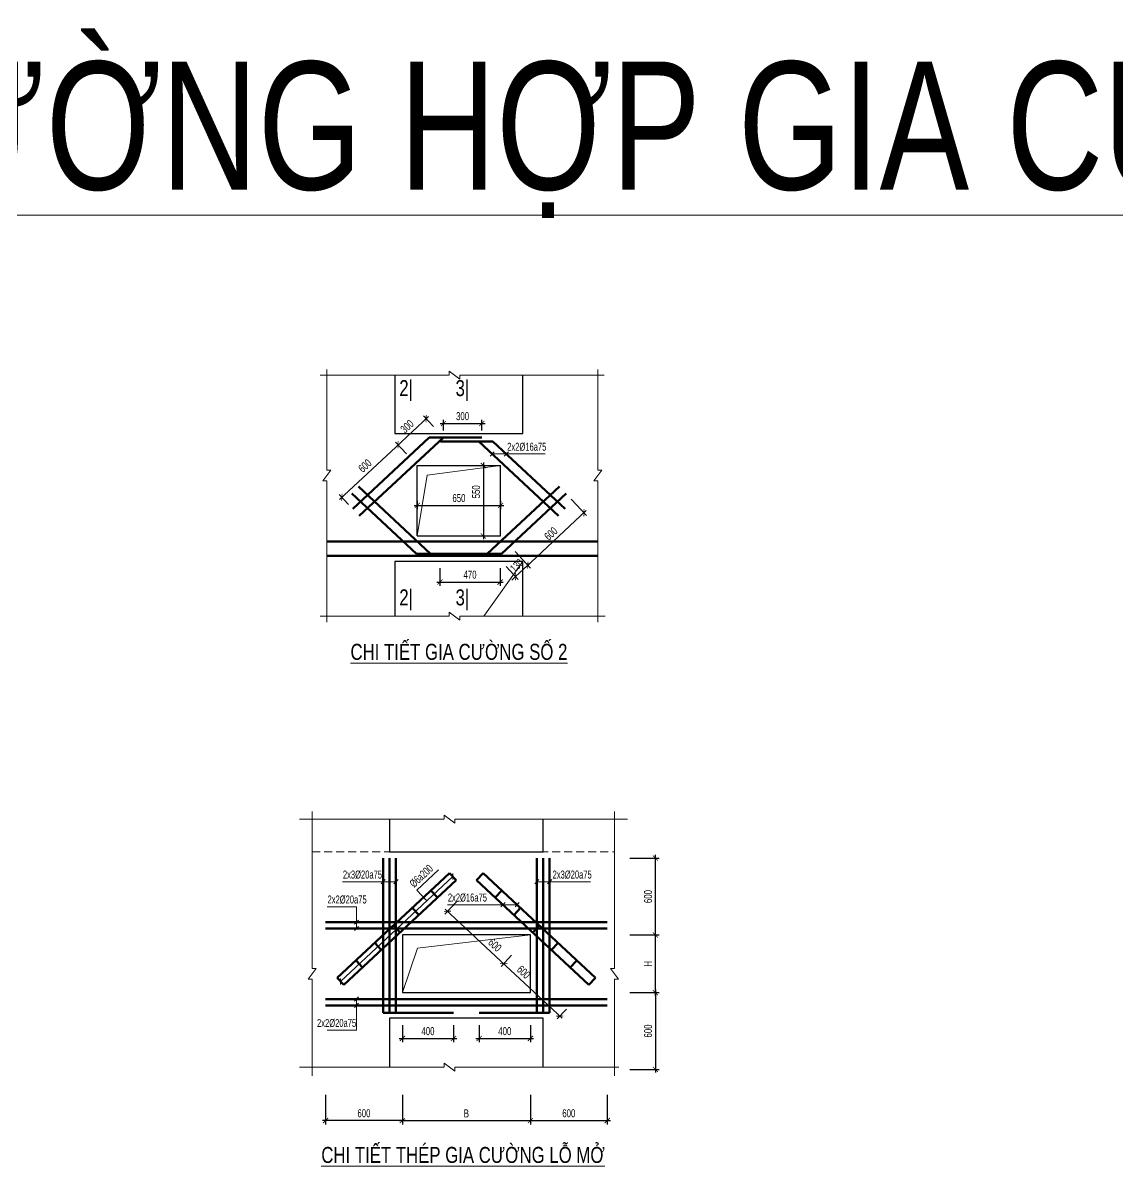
# Model space of a CAD drawing. Header units: millimetres. Extents: x -17374 to 181693, y -29783 to 15580.
# Drawn here: x 155183 to 163730, y -9638 to -710 of the extents above; entities that cross this region are included whole.
import ezdxf
from ezdxf.enums import TextEntityAlignment as Align

# ---------------------------------------------------------------- set-up
doc = ezdxf.new("R2010")
doc.units = ezdxf.units.MM
doc.header["$LTSCALE"] = 250
doc.header["$MEASUREMENT"] = 0
doc.linetypes.add('HIDDEN', pattern=[0.375, 0.25, -0.125])
for name, color, linetype, lineweight in [('CDC.02.DIM', 1, 'Continuous', 18), ('CDC.03.BORDER', 3, 'Continuous', 25), ('CDC.04.HIDDEN', 8, 'HIDDEN', 15), ('CDC.05.STEEL', 4, 'Continuous', 50), ('CDC.06.TEXT', 2, 'Continuous', 18), ('CDC.11.NOTE', 8, 'Continuous', 18)]:
    doc.layers.add(name, color=color, linetype=linetype, lineweight=lineweight)
doc.styles.add('KCS_SMTEXT', font='arial.ttf', dxfattribs={"width": 0.7})
doc.dimstyles.new('KCS_DIM25', dxfattribs={"dimscale": 25, "dimtxt": 2.5, "dimasz": 1.6, "dimexe": 1.2, "dimexo": 0, "dimgap": 1, "dimtad": 1, "dimdec": 0, "dimzin": 0, "dimdsep": 46, "dimtxsty": 'KCS_SMTEXT', "dimblk": 'ARCHTICK', "dimcen": 0, "dimdle": 1, "dimclrd": 1, "dimclre": 1, "dimclrt": 2, "dimadec": 0, "dimazin": 0, "dimtfac": 1, "dimtdec": 0, "dimtix": 1, "dimtmove": 2, "dimatfit": 3, "dimfxl": 1, "dimtolj": 1, "dimtzin": 0, "dimarcsym": 0})

# ---------------------------------------------------------------- blocks, each defined once
blk = doc.blocks.new('_ArchTick')
at = {"color": 0, "linetype": 'ByBlock', "const_width": 0.15}
blk.add_lwpolyline([(-0.5, -0.5), (0.5, 0.5)], dxfattribs=at)
blk = doc.blocks.new('*D34')
at = {"layer": 'CDC.02.DIM', "color": 1, "lineweight": -2, "transparency": 16777216}
for p, q in [((158999.3, -7991), (158917.6, -8078.4)), ((159395, -8483), (158919.8, -8039.4)), ((159428.2, -8410.7), (159356.3, -8487.8))]:
    blk.add_line(p, q, dxfattribs=at)
at = {"layer": 'Defpoints', "color": 0, "transparency": 16777216}
for p in [(158999.3, -7991), (158938.1, -8056.5), (159428.2, -8410.7)]:
    blk.add_point(p, dxfattribs=at)
at = {"layer": 'CDC.02.DIM', "color": 1, "lineweight": -2, "transparency": 16777216, "xscale": 40, "yscale": 40, "zscale": 40}
for p, rotation in [((158938.1, -8056.5), 136.9749340069811), ((159376.7, -8465.9), 316.9749340069811)]:
    blk.add_blockref('_ArchTick', p, dxfattribs=dict(at, rotation=rotation))
at = {"layer": 'CDC.02.DIM', "color": 2, "transparency": 16777216, "insert": (159094.4, -8122.3), "char_height": 62.5, "attachment_point": 5, "rotation": 316.97493, "style": 'KCS_SMTEXT'}
blk.add_mtext('\\A1;600', dxfattribs=at)
blk = doc.blocks.new('*D35')
at = {"layer": 'CDC.02.DIM', "color": 1, "lineweight": -2, "transparency": 16777216}
for p, q in [((158571.3, -7570.2), (158479, -7669)), ((158956.4, -8073.6), (158481.2, -7630.1)), ((158999.3, -7991), (158917.6, -8078.4))]:
    blk.add_line(p, q, dxfattribs=at)
at = {"layer": 'Defpoints', "color": 0, "transparency": 16777216}
for p in [(158571.3, -7570.2), (158499.5, -7647.1), (158999.3, -7991)]:
    blk.add_point(p, dxfattribs=at)
at = {"layer": 'CDC.02.DIM', "color": 1, "lineweight": -2, "transparency": 16777216, "xscale": 40, "yscale": 40, "zscale": 40}
for p, rotation in [((158499.5, -7647.1), 136.9749340069811), ((158938.1, -8056.5), 316.9749340069811)]:
    blk.add_blockref('_ArchTick', p, dxfattribs=dict(at, rotation=rotation))
at = {"layer": 'CDC.02.DIM', "color": 2, "transparency": 16777216, "insert": (158869.9, -7911.4), "char_height": 62.5, "attachment_point": 5, "rotation": 316.97493, "style": 'KCS_SMTEXT'}
blk.add_mtext('\\A1;600', dxfattribs=at)
blk = doc.blocks.new('*D36')
at = {"layer": 'CDC.02.DIM', "color": 1, "lineweight": -2, "transparency": 16777216}
for p, q in [((159923.2, -7832.5), (160153.2, -7832.5)), ((160123.2, -8307.5), (160123.2, -7807.5)), ((159923.2, -8282.5), (160153.2, -8282.5))]:
    blk.add_line(p, q, dxfattribs=at)
at = {"layer": 'Defpoints', "color": 0, "transparency": 16777216}
for p in [(159923.2, -7832.5), (160123.2, -7832.5), (159923.2, -8282.5)]:
    blk.add_point(p, dxfattribs=at)
at = {"layer": 'CDC.02.DIM', "color": 1, "lineweight": -2, "transparency": 16777216, "xscale": 40, "yscale": 40, "zscale": 40}
for p, rotation in [((160123.2, -7832.5), 90), ((160123.2, -8282.5), 270)]:
    blk.add_blockref('_ArchTick', p, dxfattribs=dict(at, rotation=rotation))
at = {"layer": 'CDC.02.DIM', "color": 2, "transparency": 16777216, "insert": (160066.9, -8057.5), "char_height": 62.5, "attachment_point": 5, "rotation": 90, "style": 'KCS_SMTEXT'}
blk.add_mtext('\\A1;H', dxfattribs=at)
blk = doc.blocks.new('*D37')
at = {"layer": 'CDC.02.DIM', "color": 1, "lineweight": -2, "transparency": 16777216}
for p, q in [((158147.2, -9082.1), (158147.2, -9312.1)), ((159147.2, -9082.1), (159147.2, -9312.1)), ((158122.2, -9282.1), (159172.2, -9282.1))]:
    blk.add_line(p, q, dxfattribs=at)
at = {"layer": 'Defpoints', "color": 0, "transparency": 16777216}
for p in [(158147.2, -9082.1), (159147.2, -9082.1), (159147.2, -9282.1)]:
    blk.add_point(p, dxfattribs=at)
at = {"layer": 'CDC.02.DIM', "color": 1, "lineweight": -2, "transparency": 16777216, "xscale": 40, "yscale": 40, "zscale": 40, "rotation": 180}
blk.add_blockref('_ArchTick', (158147.2, -9282.1), dxfattribs=at)
at = {"layer": 'CDC.02.DIM', "color": 1, "lineweight": -2, "transparency": 16777216, "xscale": 40, "yscale": 40, "zscale": 40}
blk.add_blockref('_ArchTick', (159147.2, -9282.1), dxfattribs=at)
at = {"layer": 'CDC.02.DIM', "color": 2, "transparency": 16777216, "insert": (158647.2, -9225.8), "char_height": 62.5, "attachment_point": 5, "style": 'KCS_SMTEXT'}
blk.add_mtext('\\A1;B', dxfattribs=at)
blk = doc.blocks.new('*D38')
at = {"layer": 'CDC.02.DIM', "color": 1, "lineweight": -2, "transparency": 16777216}
for p, q in [((159147.2, -9082.1), (159147.2, -9312.1)), ((159747.2, -9082.1), (159747.2, -9312.1)), ((159122.2, -9282.1), (159772.2, -9282.1))]:
    blk.add_line(p, q, dxfattribs=at)
at = {"layer": 'Defpoints', "color": 0, "transparency": 16777216}
for p in [(159147.2, -9082.1), (159747.2, -9082.1), (159747.2, -9282.1)]:
    blk.add_point(p, dxfattribs=at)
at = {"layer": 'CDC.02.DIM', "color": 1, "lineweight": -2, "transparency": 16777216, "xscale": 40, "yscale": 40, "zscale": 40, "rotation": 180}
blk.add_blockref('_ArchTick', (159147.2, -9282.1), dxfattribs=at)
at = {"layer": 'CDC.02.DIM', "color": 1, "lineweight": -2, "transparency": 16777216, "xscale": 40, "yscale": 40, "zscale": 40}
blk.add_blockref('_ArchTick', (159747.2, -9282.1), dxfattribs=at)
at = {"layer": 'CDC.02.DIM', "color": 2, "transparency": 16777216, "insert": (159447.2, -9225.2), "char_height": 62.5, "attachment_point": 5, "style": 'KCS_SMTEXT'}
blk.add_mtext('\\A1;600', dxfattribs=at)
blk = doc.blocks.new('*D39')
at = {"layer": 'CDC.02.DIM', "color": 1, "lineweight": -2, "transparency": 16777216}
for p, q in [((157547.2, -9082.1), (157547.2, -9312.1)), ((158147.2, -9082.1), (158147.2, -9312.1)), ((158172.2, -9282.1), (157522.2, -9282.1))]:
    blk.add_line(p, q, dxfattribs=at)
at = {"layer": 'Defpoints', "color": 0, "transparency": 16777216}
for p in [(157547.2, -9082.1), (158147.2, -9082.1), (157547.2, -9282.1)]:
    blk.add_point(p, dxfattribs=at)
at = {"layer": 'CDC.02.DIM', "color": 1, "lineweight": -2, "transparency": 16777216, "xscale": 40, "yscale": 40, "zscale": 40, "rotation": 180}
blk.add_blockref('_ArchTick', (157547.2, -9282.1), dxfattribs=at)
at = {"layer": 'CDC.02.DIM', "color": 1, "lineweight": -2, "transparency": 16777216, "xscale": 40, "yscale": 40, "zscale": 40}
blk.add_blockref('_ArchTick', (158147.2, -9282.1), dxfattribs=at)
at = {"layer": 'CDC.02.DIM', "color": 2, "transparency": 16777216, "insert": (157847.2, -9225.2), "char_height": 62.5, "attachment_point": 5, "style": 'KCS_SMTEXT'}
blk.add_mtext('\\A1;600', dxfattribs=at)
blk = doc.blocks.new('*D40')
at = {"layer": 'CDC.02.DIM', "color": 1, "lineweight": -2, "transparency": 16777216}
for p, q in [((159923.2, -8282.5), (160153.2, -8282.5)), ((160123.2, -8257.5), (160123.2, -8907.5)), ((159923.2, -8882.5), (160153.2, -8882.5))]:
    blk.add_line(p, q, dxfattribs=at)
at = {"layer": 'Defpoints', "color": 0, "transparency": 16777216}
for p in [(159923.2, -8282.5), (159923.2, -8882.5), (160123.2, -8882.5)]:
    blk.add_point(p, dxfattribs=at)
at = {"layer": 'CDC.02.DIM', "color": 1, "lineweight": -2, "transparency": 16777216, "xscale": 40, "yscale": 40, "zscale": 40}
for p, rotation in [((160123.2, -8282.5), 90), ((160123.2, -8882.5), 270)]:
    blk.add_blockref('_ArchTick', p, dxfattribs=dict(at, rotation=rotation))
at = {"layer": 'CDC.02.DIM', "color": 2, "transparency": 16777216, "insert": (160066.3, -8582.5), "char_height": 62.5, "attachment_point": 5, "rotation": 90, "style": 'KCS_SMTEXT'}
blk.add_mtext('\\A1;600', dxfattribs=at)
blk = doc.blocks.new('*D41')
at = {"layer": 'CDC.02.DIM', "color": 1, "lineweight": -2, "transparency": 16777216}
for p, q in [((160123.2, -7857.5), (160123.2, -7207.5)), ((159923.2, -7232.5), (160153.2, -7232.5)), ((159923.2, -7832.5), (160153.2, -7832.5))]:
    blk.add_line(p, q, dxfattribs=at)
at = {"layer": 'Defpoints', "color": 0, "transparency": 16777216}
for p in [(159923.2, -7232.5), (160123.2, -7232.5), (159923.2, -7832.5)]:
    blk.add_point(p, dxfattribs=at)
at = {"layer": 'CDC.02.DIM', "color": 1, "lineweight": -2, "transparency": 16777216, "xscale": 40, "yscale": 40, "zscale": 40}
for p, rotation in [((160123.2, -7232.5), 90), ((160123.2, -7832.5), 270)]:
    blk.add_blockref('_ArchTick', p, dxfattribs=dict(at, rotation=rotation))
at = {"layer": 'CDC.02.DIM', "color": 2, "transparency": 16777216, "insert": (160066.3, -7532.5), "char_height": 62.5, "attachment_point": 5, "rotation": 90, "style": 'KCS_SMTEXT'}
blk.add_mtext('\\A1;600', dxfattribs=at)
blk = doc.blocks.new('*D42')
at = {"layer": 'CDC.02.DIM', "color": 1, "lineweight": -2, "transparency": 16777216}
for p, q in [((158147.2, -8536.1), (158147.2, -8670.7)), ((158547.2, -8536.1), (158547.2, -8670.7)), ((158122.2, -8640.7), (158572.2, -8640.7))]:
    blk.add_line(p, q, dxfattribs=at)
at = {"layer": 'Defpoints', "color": 0, "transparency": 16777216}
for p in [(158147.2, -8536.1), (158547.2, -8536.1), (158547.2, -8640.7)]:
    blk.add_point(p, dxfattribs=at)
at = {"layer": 'CDC.02.DIM', "color": 1, "lineweight": -2, "transparency": 16777216, "xscale": 40, "yscale": 40, "zscale": 40, "rotation": 180}
blk.add_blockref('_ArchTick', (158147.2, -8640.7), dxfattribs=at)
at = {"layer": 'CDC.02.DIM', "color": 1, "lineweight": -2, "transparency": 16777216, "xscale": 40, "yscale": 40, "zscale": 40}
blk.add_blockref('_ArchTick', (158547.2, -8640.7), dxfattribs=at)
at = {"layer": 'CDC.02.DIM', "color": 2, "transparency": 16777216, "insert": (158347.2, -8583.8), "char_height": 62.5, "attachment_point": 5, "style": 'KCS_SMTEXT'}
blk.add_mtext('\\A1;400', dxfattribs=at)
blk = doc.blocks.new('*D43')
at = {"layer": 'CDC.02.DIM', "color": 1, "lineweight": -2, "transparency": 16777216}
for p, q in [((158747.2, -8536.1), (158747.2, -8670.7)), ((159147.2, -8536.1), (159147.2, -8670.7)), ((158722.2, -8640.7), (159172.2, -8640.7))]:
    blk.add_line(p, q, dxfattribs=at)
at = {"layer": 'Defpoints', "color": 0, "transparency": 16777216}
for p in [(158747.2, -8536.1), (159147.2, -8536.1), (159147.2, -8640.7)]:
    blk.add_point(p, dxfattribs=at)
at = {"layer": 'CDC.02.DIM', "color": 1, "lineweight": -2, "transparency": 16777216, "xscale": 40, "yscale": 40, "zscale": 40, "rotation": 180}
blk.add_blockref('_ArchTick', (158747.2, -8640.7), dxfattribs=at)
at = {"layer": 'CDC.02.DIM', "color": 1, "lineweight": -2, "transparency": 16777216, "xscale": 40, "yscale": 40, "zscale": 40}
blk.add_blockref('_ArchTick', (159147.2, -8640.7), dxfattribs=at)
at = {"layer": 'CDC.02.DIM', "color": 2, "transparency": 16777216, "insert": (158947.2, -8583.8), "char_height": 62.5, "attachment_point": 5, "style": 'KCS_SMTEXT'}
blk.add_mtext('\\A1;400', dxfattribs=at)
blk = doc.blocks.new('*D68')
at = {"layer": 'CDC.02.DIM', "color": 1, "lineweight": -2, "transparency": 16777216}
for p, q in [((158442.6, -3838.4), (158792.6, -3838.4)), ((158467.6, -3892.7), (158467.6, -3808.4)), ((158767.6, -3892.7), (158767.6, -3808.4))]:
    blk.add_line(p, q, dxfattribs=at)
at = {"layer": 'Defpoints', "color": 0, "transparency": 16777216}
for p in [(158767.6, -3838.4), (158467.6, -3892.7), (158767.6, -3892.7)]:
    blk.add_point(p, dxfattribs=at)
at = {"layer": 'CDC.02.DIM', "color": 1, "lineweight": -2, "transparency": 16777216, "xscale": 40, "yscale": 40, "zscale": 40, "rotation": 180}
blk.add_blockref('_ArchTick', (158467.6, -3838.4), dxfattribs=at)
at = {"layer": 'CDC.02.DIM', "color": 1, "lineweight": -2, "transparency": 16777216, "xscale": 40, "yscale": 40, "zscale": 40}
blk.add_blockref('_ArchTick', (158767.6, -3838.4), dxfattribs=at)
at = {"layer": 'CDC.02.DIM', "color": 2, "transparency": 16777216, "insert": (158617.6, -3781.4), "char_height": 62.5, "attachment_point": 5, "style": 'KCS_SMTEXT'}
blk.add_mtext('\\A1;300', dxfattribs=at)
blk = doc.blocks.new('*D69')
at = {"layer": 'CDC.02.DIM', "color": 1, "lineweight": -2, "transparency": 16777216}
for p, q in [((157656.3, -4431.6), (158131.5, -3988.1)), ((158178.4, -4074.9), (158092.7, -3983.2)), ((157726.9, -4470.6), (157654.1, -4392.6))]:
    blk.add_line(p, q, dxfattribs=at)
at = {"layer": 'Defpoints', "color": 0, "transparency": 16777216}
for p in [(158113.2, -4005.1), (158178.4, -4074.9), (157726.9, -4470.6)]:
    blk.add_point(p, dxfattribs=at)
at = {"layer": 'CDC.02.DIM', "color": 1, "lineweight": -2, "transparency": 16777216, "xscale": 40, "yscale": 40, "zscale": 40}
for p, rotation in [((158113.2, -4005.1), 43.02506598910831), ((157674.6, -4414.5), 223.0250659891083)]:
    blk.add_blockref('_ArchTick', p, dxfattribs=dict(at, rotation=rotation))
at = {"layer": 'CDC.02.DIM', "color": 2, "transparency": 16777216, "insert": (157855, -4168.2), "char_height": 62.5, "attachment_point": 5, "rotation": 43.02507, "style": 'KCS_SMTEXT'}
blk.add_mtext('\\A1;600', dxfattribs=at)
blk = doc.blocks.new('*D70')
at = {"layer": 'CDC.02.DIM', "color": 1, "lineweight": -2, "transparency": 16777216}
for p, q in [((158094.9, -4022.2), (158351, -3783.2)), ((158390.5, -3862.2), (158312.2, -3778.3)), ((158178.4, -4074.9), (158092.7, -3983.2))]:
    blk.add_line(p, q, dxfattribs=at)
at = {"layer": 'Defpoints', "color": 0, "transparency": 16777216}
for p in [(158332.7, -3800.3), (158390.5, -3862.2), (158178.4, -4074.9)]:
    blk.add_point(p, dxfattribs=at)
at = {"layer": 'CDC.02.DIM', "color": 1, "lineweight": -2, "transparency": 16777216, "xscale": 40, "yscale": 40, "zscale": 40}
for p, rotation in [((158332.7, -3800.3), 43.02506598910831), ((158113.2, -4005.1), 223.0250659891083)]:
    blk.add_blockref('_ArchTick', p, dxfattribs=dict(at, rotation=rotation))
at = {"layer": 'CDC.02.DIM', "color": 2, "transparency": 16777216, "insert": (158184.1, -3861.1), "char_height": 62.5, "attachment_point": 5, "rotation": 43.02507, "style": 'KCS_SMTEXT'}
blk.add_mtext('\\A1;300', dxfattribs=at)
blk = doc.blocks.new('*D71')
at = {"layer": 'CDC.02.DIM', "color": 1, "lineweight": -2, "transparency": 16777216}
for p, q in [((159466.7, -4429.5), (159586, -4557.4)), ((159108.6, -4961.9), (159583.8, -4518.4)), ((159028.1, -4838.9), (159147.4, -4966.7))]:
    blk.add_line(p, q, dxfattribs=at)
at = {"layer": 'Defpoints', "color": 0, "transparency": 16777216}
for p in [(159466.7, -4429.5), (159565.5, -4535.4), (159028.1, -4838.9)]:
    blk.add_point(p, dxfattribs=at)
at = {"layer": 'CDC.02.DIM', "color": 1, "lineweight": -2, "transparency": 16777216, "xscale": 40, "yscale": 40, "zscale": 40}
for p, rotation in [((159565.5, -4535.4), 43.02506598910551), ((159126.9, -4944.8), 223.0250659891055)]:
    blk.add_blockref('_ArchTick', p, dxfattribs=dict(at, rotation=rotation))
at = {"layer": 'CDC.02.DIM', "color": 2, "transparency": 16777216, "insert": (159307.4, -4698.5), "char_height": 62.5, "attachment_point": 5, "rotation": 43.02507, "style": 'KCS_SMTEXT'}
blk.add_mtext('\\A1;600', dxfattribs=at)
blk = doc.blocks.new('*D72')
at = {"layer": 'CDC.02.DIM', "color": 1, "lineweight": -2, "transparency": 16777216}
for p, q in [((158440.5, -4968.7), (158440.5, -5106.3)), ((158910.5, -4968.7), (158910.5, -5106.3)), ((158415.5, -5076.3), (158935.5, -5076.3))]:
    blk.add_line(p, q, dxfattribs=at)
at = {"layer": 'Defpoints', "color": 0, "transparency": 16777216}
for p in [(158440.5, -4968.7), (158910.5, -4968.7), (158910.5, -5076.3)]:
    blk.add_point(p, dxfattribs=at)
at = {"layer": 'CDC.02.DIM', "color": 1, "lineweight": -2, "transparency": 16777216, "xscale": 40, "yscale": 40, "zscale": 40, "rotation": 180}
blk.add_blockref('_ArchTick', (158440.5, -5076.3), dxfattribs=at)
at = {"layer": 'CDC.02.DIM', "color": 1, "lineweight": -2, "transparency": 16777216, "xscale": 40, "yscale": 40, "zscale": 40}
blk.add_blockref('_ArchTick', (158910.5, -5076.3), dxfattribs=at)
at = {"layer": 'CDC.02.DIM', "color": 2, "transparency": 16777216, "insert": (158675.5, -5019.3), "char_height": 62.5, "attachment_point": 5, "style": 'KCS_SMTEXT'}
blk.add_mtext('\\A1;470', dxfattribs=at)
blk = doc.blocks.new('*D66')
at = {"layer": 'CDC.02.DIM', "color": 1, "lineweight": -2, "transparency": 16777216}
for p, q in [((158264, -4441.7), (158264, -4507.9)), ((158914, -4441.7), (158914, -4507.9)), ((158239, -4477.9), (158939, -4477.9))]:
    blk.add_line(p, q, dxfattribs=at)
at = {"layer": 'Defpoints', "color": 0, "transparency": 16777216}
for p in [(158264, -4441.7), (158914, -4441.7), (158914, -4477.9)]:
    blk.add_point(p, dxfattribs=at)
at = {"layer": 'CDC.02.DIM', "color": 1, "lineweight": -2, "transparency": 16777216, "xscale": 40, "yscale": 40, "zscale": 40, "rotation": 180}
blk.add_blockref('_ArchTick', (158264, -4477.9), dxfattribs=at)
at = {"layer": 'CDC.02.DIM', "color": 1, "lineweight": -2, "transparency": 16777216, "xscale": 40, "yscale": 40, "zscale": 40}
blk.add_blockref('_ArchTick', (158914, -4477.9), dxfattribs=at)
at = {"layer": 'CDC.02.DIM', "color": 2, "transparency": 16777216, "insert": (158589, -4421), "char_height": 62.5, "attachment_point": 5, "style": 'KCS_SMTEXT'}
blk.add_mtext('\\A1;650', dxfattribs=at)
blk = doc.blocks.new('*D67')
at = {"layer": 'CDC.02.DIM', "color": 1, "lineweight": -2, "transparency": 16777216}
for p, q in [((158495.7, -4166.7), (158809.9, -4166.7)), ((158779.9, -4141.7), (158779.9, -4741.7)), ((158512.4, -4716.7), (158809.9, -4716.7))]:
    blk.add_line(p, q, dxfattribs=at)
at = {"layer": 'Defpoints', "color": 0, "transparency": 16777216}
for p in [(158495.7, -4166.7), (158512.4, -4716.7), (158779.9, -4716.7)]:
    blk.add_point(p, dxfattribs=at)
at = {"layer": 'CDC.02.DIM', "color": 1, "lineweight": -2, "transparency": 16777216, "xscale": 40, "yscale": 40, "zscale": 40}
for p, rotation in [((158779.9, -4166.7), 90), ((158779.9, -4716.7), 270)]:
    blk.add_blockref('_ArchTick', p, dxfattribs=dict(at, rotation=rotation))
at = {"layer": 'CDC.02.DIM', "color": 2, "transparency": 16777216, "insert": (158722.9, -4371.9), "char_height": 62.5, "attachment_point": 5, "rotation": 90, "style": 'KCS_SMTEXT'}
blk.add_mtext('\\A1;550', dxfattribs=at)
blk = doc.blocks.new('*D65')
at = {"layer": 'CDC.02.DIM', "color": 1, "lineweight": -2, "transparency": 16777216}
for p, q in [((159053.2, -4865.8), (159147.4, -4966.7)), ((158958.1, -4954.5), (159052.3, -5055.4)), ((159126.9, -4944.8), (159031.9, -5033.5)), ((159126.9, -4944.8), (159156.2, -4917.5)), ((159031.9, -5033.5), (159002.6, -5060.8))]:
    blk.add_line(p, q, dxfattribs=at)
at = {"layer": 'Defpoints', "color": 0, "transparency": 16777216}
for p in [(159053.2, -4865.8), (158958.1, -4954.5), (159031.9, -5033.5)]:
    blk.add_point(p, dxfattribs=at)
at = {"layer": 'CDC.02.DIM', "color": 1, "lineweight": -2, "transparency": 16777216, "xscale": 40, "yscale": 40, "zscale": 40}
for p, rotation in [((159126.9, -4944.8), 223.0250659890711), ((159031.9, -5033.5), 43.02506598907113)]:
    blk.add_blockref('_ArchTick', p, dxfattribs=dict(at, rotation=rotation))
at = {"layer": 'CDC.02.DIM', "color": 2, "transparency": 16777216, "insert": (159040.5, -4947.5), "char_height": 62.5, "attachment_point": 5, "rotation": 43.02507, "style": 'KCS_SMTEXT'}
blk.add_mtext('\\A1;130', dxfattribs=at)

msp = doc.modelspace()

# ---------------------------------------------------------------- linework, layer by layer
at = {"layer": 'CDC.03.BORDER'}
for p, q in [((158264.02, -4716.72, 0), (158264.02, -4166.72, 0)), ((158914.02, -4716.72, 0), (158914.02, -4166.72, 0))]:
    msp.add_line(p, q, dxfattribs=at)
at = {"layer": 'CDC.03.BORDER', "elevation": 0}
for points in [[(158089.02, -3461.13), (158089.02, -3916.72), (159089.02, -3916.72), (159089.02, -3461.13)], [(158264.02, -4166.72), (158914.02, -4166.72)], [(158264.02, -4716.72), (158914.02, -4716.72)], [(159089.02, -5342.22), (159089.02, -4916.72), (158089.02, -4916.72), (158089.02, -5342.22)]]:
    msp.add_lwpolyline(points, dxfattribs=at)
at = {"layer": 'CDC.03.BORDER'}
for points in [[(158047.15, -6927.94), (158047.15, -7182.54), (159247.15, -7182.54), (159247.15, -6927.94)], [(159247.15, -8864.79), (159247.15, -8482.54), (158047.15, -8482.54), (158047.15, -8864.79)]]:
    msp.add_lwpolyline(points, dxfattribs=at)
msp.add_lwpolyline([(158147.15, -8282.54), (159147.15, -8282.54), (159147.15, -7832.54), (158147.15, -7832.54)], close=True, dxfattribs=at)
at = {"layer": 'CDC.04.HIDDEN'}
msp.add_lwpolyline([(157443.31, -7182.54), (159803.91, -7182.54)], dxfattribs=at)
at = {"layer": 'CDC.05.STEEL'}
for p, q in [((158357.67, -3946.72, 0), (157759.25, -4505.25, 0)), ((158467.59, -3946.72, 0), (157810.43, -4560.07, 0)), ((158357.67, -3946.72, 0), (158767.59, -3946.72, 0)), ((158444.01, -3978.04, 0), (158853.93, -3978.04, 0)), ((158744.01, -3978.04, 0), (159367.62, -4560.07, 0)), ((158853.93, -3978.04, 0), (159418.8, -4505.25, 0)), ((158367.59, -4856.72, 0), (157803.77, -4330.49, 0)), ((158810.46, -4856.72, 0), (159374.27, -4330.49, 0)), ((158257.67, -4856.72, 0), (157752.6, -4385.32, 0)), ((158920.37, -4856.72, 0), (159425.45, -4385.32, 0)), ((157557.67, -4760.78, 0), (159673.84, -4760.78, 0)), ((157557.67, -4872.66, 0), (159673.84, -4872.66, 0)), ((158737.59, -4856.72, 0), (158257.67, -4856.72, 0)), ((158440.46, -4856.72, 0), (158920.37, -4856.72, 0)), ((157997.15, -8440.57), (157997.15, -7232.54)), ((158047.15, -8440.57), (158047.15, -7232.54)), ((158097.15, -8440.57), (158097.15, -7232.54)), ((159197.15, -8440.57), (159197.15, -7232.54)), ((159247.15, -8440.57), (159247.15, -7232.54)), ((159297.15, -8440.57), (159297.15, -7232.54)), ((158516.32, -7348.72), (157639.05, -8167.51)), ((158567.49, -7403.55), (157690.23, -8222.34)), ((158516.32, -7348.72), (158567.49, -7403.55)), ((158777.98, -7348.72), (158726.81, -7403.55)), ((158726.81, -7403.55), (159604.08, -8222.34)), ((158777.98, -7348.72), (159655.25, -8167.51)), ((158370.11, -7485.19), (158421.28, -7540.02)), ((158924.19, -7485.19), (158873.02, -7540.02)), ((158223.9, -7621.65), (158275.07, -7676.48)), ((159070.4, -7621.65), (159019.23, -7676.48)), ((157547.15, -7732.54), (159747.15, -7732.54)), ((158077.69, -7758.12), (158128.86, -7812.94)), ((159216.62, -7758.12), (159165.44, -7812.94)), ((157547.15, -7782.54), (159747.15, -7782.54)), ((157931.47, -7894.58), (157982.65, -7949.41)), ((159362.83, -7894.58), (159311.65, -7949.41)), ((157785.26, -8031.04), (157836.44, -8085.87)), ((159509.04, -8031.04), (159457.86, -8085.87)), ((157639.05, -8167.51), (157690.23, -8222.34)), ((159655.25, -8167.51), (159604.08, -8222.34)), ((157547.15, -8332.54), (159747.15, -8332.54)), ((157547.15, -8382.54), (159747.15, -8382.54)), ((157997.15, -8440.57), (158547.15, -8440.57)), ((158747.15, -8440.57), (159297.15, -8440.57))]:
    msp.add_line(p, q, dxfattribs=at)
at = {"layer": 'CDC.11.NOTE', "color": 1}
for p, q in [((158832.47, -4092.13, 0), (158865.09, -4059.51, 0)), ((158942.39, -4092.13, 0), (158975.01, -4059.51, 0)), ((157664.64, -8194.92), (158541.91, -7376.14)), ((157980.84, -7432.96), (158013.46, -7400.34)), ((158080.84, -7432.96), (158113.46, -7400.34)), ((158259.18, -7481.37), (158428.11, -7323.7)), ((158541.52, -7353.08), (158542.29, -7399.2)), ((159180.84, -7432.96), (159213.46, -7400.34)), ((159280.84, -7432.96), (159313.46, -7400.34)), ((158338.32, -7566.15), (158259.18, -7481.37)), ((158916.97, -7612.57), (158949.59, -7579.95)), ((159026.89, -7612.57), (159059.51, -7579.95)), ((157772.77, -7748.85), (157805.39, -7716.23)), ((157772.77, -7798.85), (157805.39, -7766.23)), ((157664.26, -8171.86), (157665.02, -8217.98)), ((157772.77, -8348.85), (157805.39, -8316.23)), ((157772.77, -8398.85), (157805.39, -8366.23))]:
    msp.add_line(p, q, dxfattribs=at)
at = {"layer": 'CDC.11.NOTE', "color": 1, "elevation": 0}
for points in [[(157504.08, -3461.13), (158511.77, -3461.13), (158511.77, -3429.88), (158595.1, -3492.38), (158595.1, -3461.13), (159723.96, -3461.13)], [(157557.67, -3415.98), (157557.67, -4202.29), (157588.92, -4202.29), (157526.42, -4285.62), (157557.67, -4285.62), (157557.67, -5389.77)], [(159673.84, -3415.98), (159673.84, -4202.29), (159705.09, -4202.29), (159642.59, -4285.62), (159673.84, -4285.62), (159673.84, -5389.77)], [(158848.78, -4075.82), (159246.6, -4075.82), (159263.03, -4075.82)], [(158264.02, -4716.72), (158342.01, -4242.64), (158914.02, -4166.72)], [(158782.64, -5342.22), (159089.02, -4916.72)], [(157504.08, -5342.22), (158511.77, -5342.22), (158511.77, -5310.97), (158595.1, -5373.47), (158595.1, -5342.22), (159732.31, -5342.22)]]:
    msp.add_lwpolyline(points, dxfattribs=at)
at = {"layer": 'CDC.11.NOTE', "color": 1}
for points in [[(157443.31, -6867.63), (157443.31, -8093.75), (157474.56, -8093.75), (157412.06, -8177.08), (157443.31, -8177.08), (157443.31, -8931.53)], [(159803.91, -6867.63), (159803.91, -8093.75), (159772.66, -8093.75), (159835.16, -8177.08), (159803.91, -8177.08), (159803.91, -8931.53)], [(157343.31, -6927.94), (158472.77, -6927.94), (158472.77, -6896.69), (158556.1, -6959.19), (158556.1, -6927.94), (159906.68, -6927.94)], [(158097.15, -7416.65), (157695.33, -7416.65), (157678.9, -7416.65)], [(159197.15, -7416.65), (159598.97, -7416.65), (159615.4, -7416.65)], [(157789.08, -7782.54), (157789.08, -7611.45), (157575.27, -7611.45), (157558.84, -7611.45)], [(159043.2, -7596.26), (158514.89, -7596.26), (158498.46, -7596.26)], [(158147.15, -8282.54), (158264.61, -7934.38), (159147.15, -7832.54)], [(157789.08, -8332.54), (157789.08, -8575.62), (157575.27, -8575.62), (157558.84, -8575.62)], [(157343.31, -8864.79), (158472.77, -8864.79), (158472.77, -8833.54), (158556.1, -8896.04), (158556.1, -8864.79), (159836.91, -8864.79)]]:
    msp.add_lwpolyline(points, dxfattribs=at)

# ---------------------------------------------------------------- texts
at = {"layer": 'CDC.06.TEXT', "color": 4, "style": 'KCS_SMTEXT', "width": 0.75}
for s, height, p in [('%%UMỘT SỐ TRƯỜNG HỢP GIA CƯỜNG THAM KHẢO', 1000, (161076.7, -2011.91)), ('%%UCHI TIẾT GIA CƯỜNG SỐ 2', 125, (158589.04, -5683.89, 0)), ('%%UCHI TIẾT THÉP GIA CƯỜNG LỖ MỞ', 125, (158620.93, -9612.69))]:
    msp.add_text(s, height=height, dxfattribs=at).set_placement(p, align=Align.CENTER)
for s, p in [('2|', (158176.7, -3577.62)), ('3|', (158616.16, -3577.62)), ('2|', (158176.7, -5212.01)), ('3|', (158616.16, -5212.01))]:
    msp.add_text(s, height=125, dxfattribs=at).set_placement(p, align=Align.MIDDLE)
at = {"layer": 'CDC.06.TEXT', "style": 'KCS_SMTEXT', "width": 0.65}
for s, p in [('2x2%%C16a75', (158966.17, -4051.02, 0)), ('2x3%%C20a75', (157682.9, -7391.85)), ('2x3%%C20a75', (159320.73, -7391.85)), ('2x2%%C20a75', (157562.84, -7586.64)), ('2x2%%C16a75', (158502.46, -7571.46)), ('2x2%%C20a75', (157480.95, -8550.81))]:
    msp.add_text(s, height=62.5, dxfattribs=at).set_placement(p)
msp.add_text('%%C6a200', height=62.5, rotation=43.025066, dxfattribs=at).set_placement((158239.18, -7466.11))

# ---------------------------------------------------------------- dimensions: what is measured, and where the dimension line sits
at = {"layer": 'CDC.02.DIM'}
for base, p1, p2, picture, middle in [((158767.59, -3838.37, 0), (158467.59, -3892.65, 0), (158767.59, -3892.65, 0), '*D68', (158617.59, -3781.44, 0)), ((158914.02, -4477.91, 0), (158264.02, -4441.72, 0), (158914.02, -4441.72, 0), '*D66', (158589.02, -4421, 0)), ((158910.46, -5076.26, 0), (158440.46, -4968.72, 0), (158910.46, -4968.72, 0), '*D72', (158675.46, -5019.35, 0)), ((158547.15, -8640.74), (158147.15, -8536.07), (158547.15, -8536.07), '*D42', (158347.15, -8583.83)), ((159147.15, -8640.74), (158747.15, -8536.07), (159147.15, -8536.07), '*D43', (158947.15, -8583.83)), ((157547.15, -9282.08), (158147.15, -9082.08), (157547.15, -9082.08), '*D39', (157847.15, -9225.17)), ((159747.15, -9282.08), (159147.15, -9082.08), (159747.15, -9082.08), '*D38', (159447.15, -9225.17))]:
    dim = msp.add_linear_dim(base=base, p1=p1, p2=p2, dimstyle='KCS_DIM25', dxfattribs=at)
    dim.commit()
    dim.dimension.update_dxf_attribs({"geometry": picture, "text_midpoint": middle})
for base, p1, p2, angle, picture, middle in [((158332.68, -3800.25, 0), (158178.37, -4074.95, 0), (158390.54, -3862.25, 0), 43.025066, '*D70', (158184.09, -3861.06, 0)), ((158113.19, -4005.11, 0), (157726.89, -4470.58, 0), (158178.37, -4074.95, 0), 43.025066, '*D69', (157855.04, -4168.2, 0)), ((159565.55, -4535.42, 0), (159028.09, -4838.93, 0), (159466.72, -4429.54, 0), 43.025066, '*D71', (159307.4, -4698.51, 0)), ((160123.18, -7232.54), (159923.18, -7832.54), (159923.18, -7232.54), 90, '*D41', (160066.27, -7532.54)), ((160123.18, -8882.54), (159923.18, -8282.54), (159923.18, -8882.54), 90, '*D40', (160066.27, -8582.54))]:
    dim = msp.add_linear_dim(base=base, p1=p1, p2=p2, angle=angle, dimstyle='KCS_DIM25', dxfattribs=at)
    dim.commit()
    dim.dimension.update_dxf_attribs({"geometry": picture, "text_midpoint": middle})
for base, p1, p2, angle, picture, middle in [((158779.85, -4716.72, 0), (158495.73, -4166.72, 0), (158512.44, -4716.72, 0), 90, '*D67', (158722.94, -4371.9, 0)), ((158499.48, -7647.12), (158999.27, -7990.99), (158571.31, -7570.15), 136.974934, '*D35', (158869.93, -7911.41)), ((158938.12, -8056.51), (159428.23, -8410.74), (158999.27, -7990.99), 136.974934, '*D34', (159094.42, -8122.33))]:
    dim = msp.add_linear_dim(base=base, p1=p1, p2=p2, angle=angle, dimstyle='KCS_DIM25', dxfattribs=at)
    dim.commit()
    dim.dimension.update_dxf_attribs({"geometry": picture, "text_midpoint": middle, "dimtype": 160})
dim = msp.add_aligned_dim(p1=(159053.18, -4865.82), p2=(158958.14, -4954.52), distance=108.06, dimstyle='KCS_DIM25', dxfattribs=at)
dim.commit()
dim.dimension.update_dxf_attribs({"geometry": '*D65', "text_midpoint": (159040.55, -4947.54)})
dim = msp.add_linear_dim(base=(160123.18, -7832.54), p1=(159923.18, -8282.54), p2=(159923.18, -7832.54), angle=90, text='H', dimstyle='KCS_DIM25', dxfattribs=at)
dim.commit()
dim.dimension.update_dxf_attribs({"geometry": '*D36', "text_midpoint": (160066.93, -8057.54)})
dim = msp.add_linear_dim(base=(159147.15, -9282.08), p1=(158147.15, -9082.08), p2=(159147.15, -9082.08), text='B', dimstyle='KCS_DIM25', dxfattribs=at)
dim.commit()
dim.dimension.update_dxf_attribs({"geometry": '*D37', "text_midpoint": (158647.15, -9225.83)})

doc.saveas('drawing.dxf')
